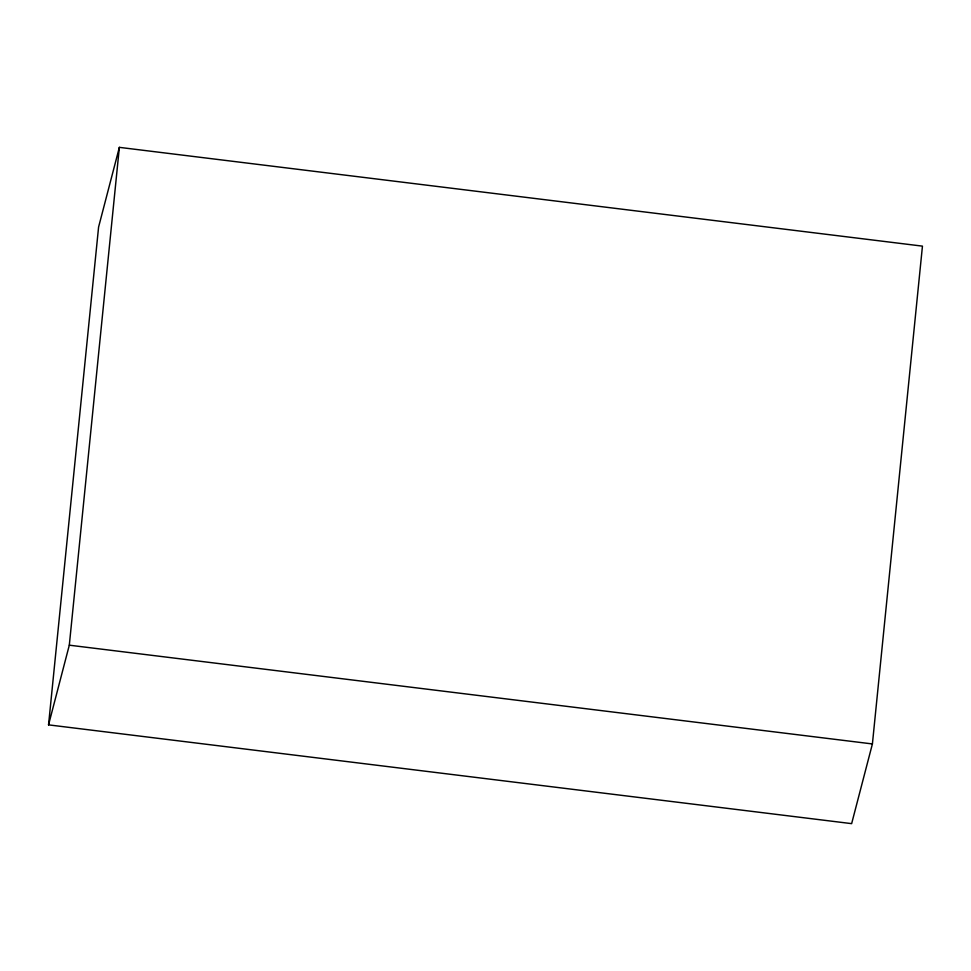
<?xml version="1.0" encoding="UTF-8"?>
<svg xmlns="http://www.w3.org/2000/svg" width="971" height="971" viewBox="0 0 971 971"><rect width="100%" height="100%" fill="white"/><g stroke="black" fill="none" stroke-linecap="round" stroke-linejoin="round"><path stroke-width="1.46" d="M48.55 724.864L98.593 227.056L119.36 147.361L922.45 246.136L872.407 743.944L851.64 823.639L48.55 724.864L69.305 645.181L119.36 147.361M69.305 645.181L872.407 743.944"/></g></svg>
